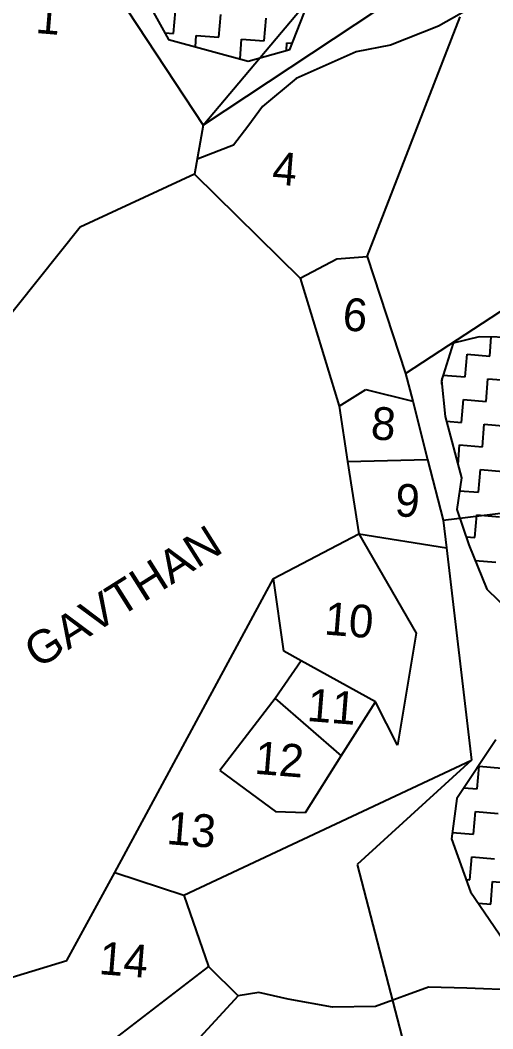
# Model space of a CAD drawing. Header units: metres. Extents: x 286589 to 288713, y 2001360 to 2004418.
# Drawn here: x 287700.2 to 287809, y 2002383.4 to 2002615.4 of the extents above; entities that cross this region are included whole.
import ezdxf
from ezdxf.enums import TextEntityAlignment as Align

# ---------------------------------------------------------------- set-up
doc = ezdxf.new("R2010")
doc.units = ezdxf.units.M
doc.header["$MEASUREMENT"] = 0
for name, color, linetype in [('LINE_WATER', 4, 'Continuous'), ('POLY_HATCH', 12, 'Continuous'), ('POLY_PARCEL', 6, 'Continuous'), ('TEXT_MAPIN', 7, 'Continuous'), ('TEXT_PARCEL', 7, 'Continuous')]:
    doc.layers.add(name, color=color, linetype=linetype)
doc.styles.get("Standard").update_dxf_attribs({"font": 'arial.ttf'})
doc.styles.add('TEXT_MAP', font='')
doc.styles.get('TEXT_MAP').set_extended_font_data('Kruti Dev 050')

msp = doc.modelspace()

# ---------------------------------------------------------------- linework, layer by layer
at = {"layer": 'LINE_WATER'}
for p, q in [((287807.22, 2002620.22), (287796.46, 2002614.08)), ((287796.46, 2002614.08), (287785.45, 2002609.66)), ((287777.49, 2002608.15), (287763.75, 2002601.98)), ((287785.45, 2002609.66), (287777.49, 2002608.15)), ((287763.75, 2002601.98), (287755.94, 2002595.6)), ((287755.94, 2002595.6), (287752.59, 2002591.01)), ((287752.59, 2002591.01), (287749.27, 2002586.69)), ((287749.27, 2002586.69), (287741.18, 2002583.57)), ((287794.13, 2002392.96), (287781.95, 2002388.54)), ((287802.98, 2002392.74), (287794.13, 2002392.96)), ((287814.77, 2002392.27), (287802.98, 2002392.74)), ((287755.11, 2002391.71), (287750.35, 2002390.95)), ((287761.88, 2002390.18), (287755.11, 2002391.71)), ((287772.08, 2002388.36), (287761.88, 2002390.18)), ((287781.95, 2002388.54), (287772.08, 2002388.36))]:
    msp.add_line(p, q, dxfattribs=at)
at = {"layer": 'POLY_HATCH', "linetype": 'Continuous'}
for p, q in [((287735.51, 2002612.36), (287735.94, 2002617.58)), ((287745.95, 2002611.51), (287746.37, 2002616.73)), ((287756.38, 2002610.66), (287756.81, 2002615.87)), ((287733.51, 2002612.52), (287735.51, 2002612.36)), ((287740.52, 2002609.31), (287740.73, 2002611.93)), ((287740.73, 2002611.93), (287745.95, 2002611.51)), ((287750.8, 2002606.53), (287751.17, 2002611.08)), ((287751.17, 2002611.08), (287756.38, 2002610.66)), ((287761.46, 2002608.46), (287761.6, 2002610.23)), ((287761.6, 2002610.23), (287762.84, 2002610.13)), ((287808.25, 2002538.14), (287808.61, 2002542.56)), ((287802.61, 2002533.35), (287803.04, 2002538.57)), ((287803.04, 2002538.57), (287808.25, 2002538.14)), ((287797.54, 2002533.76), (287802.61, 2002533.35)), ((287797.23, 2002531.72), (287797.34, 2002533.12)), ((287807.4, 2002527.71), (287807.83, 2002532.92)), ((287807.83, 2002532.92), (287813.05, 2002532.5)), ((287801.76, 2002522.91), (287802.19, 2002528.13)), ((287802.19, 2002528.13), (287807.4, 2002527.71)), ((287798.27, 2002523.2), (287801.76, 2002522.91)), ((287806.55, 2002517.27), (287806.98, 2002522.49)), ((287806.98, 2002522.49), (287812.2, 2002522.06)), ((287800.96, 2002513.14), (287801.33, 2002517.7)), ((287801.33, 2002517.7), (287806.55, 2002517.27)), ((287805.7, 2002506.83), (287806.13, 2002512.05)), ((287806.13, 2002512.05), (287811.35, 2002511.63)), ((287801.33, 2002507.19), (287805.7, 2002506.83)), ((287804.85, 2002496.4), (287805.28, 2002501.62)), ((287805.28, 2002501.62), (287810.49, 2002501.19)), ((287802.84, 2002496.56), (287804.85, 2002496.4)), ((287804.91, 2002491.14), (287809.64, 2002490.75)), ((287805.39, 2002438.57), (287805.82, 2002443.79)), ((287805.82, 2002443.79), (287811.03, 2002443.37)), ((287802.32, 2002438.82), (287805.39, 2002438.57)), ((287804.54, 2002428.14), (287804.97, 2002433.36)), ((287804.97, 2002433.36), (287810.18, 2002432.93)), ((287799.63, 2002428.54), (287804.54, 2002428.14)), ((287803.69, 2002417.7), (287804.11, 2002422.92)), ((287804.11, 2002422.92), (287809.33, 2002422.49)), ((287802.83, 2002417.77), (287803.69, 2002417.7)), ((287808.48, 2002412.06), (287808.91, 2002417.28)), ((287808.91, 2002417.28), (287814.13, 2002416.85)), ((287805.66, 2002412.29), (287808.48, 2002412.06))]:
    msp.add_line(p, q, dxfattribs=at)
at = {"layer": 'POLY_HATCH'}
for points in [[(287726.64, 2002624.89), (287734.38, 2002610.96), (287752.7, 2002606.02), (287762.27, 2002608.69), (287771.23, 2002631.61)], [(287814.21, 2002542.43), (287805.85, 2002542.62), (287799.82, 2002541.14), (287797.15, 2002532.5), (287797.99, 2002524.22), (287801.77, 2002510.13), (287800.68, 2002502.83), (287803.47, 2002494.72), (287807.57, 2002484.54), (287818.07, 2002474.33)], [(287809.67, 2002449.9), (287800.68, 2002436.36), (287799.44, 2002427.1), (287803.86, 2002414.92), (287814.86, 2002398.76)]]:
    msp.add_lwpolyline(points, dxfattribs=at)
at = {"layer": 'POLY_PARCEL'}
for p, q in [((287742.3, 2002591.28), (287797.82, 2002657.22)), ((287708.65, 2002642.47), (287742.3, 2002591.28)), ((287790.65, 2002623.3), (287742.3, 2002591.28)), ((287780.06, 2002561.03), (287801.45, 2002616.18)), ((287742.3, 2002591.28), (287740.36, 2002579.97)), ((287740.36, 2002579.97), (287714.03, 2002567.8)), ((287740.36, 2002579.97), (287764.6, 2002556.06)), ((287788.89, 2002534.16), (287842.42, 2002569.16)), ((287714.03, 2002567.8), (287674.37, 2002518.18)), ((287764.6, 2002556.06), (287773.04, 2002560.51)), ((287773.04, 2002560.51), (287780.06, 2002561.03)), ((287780.06, 2002561.03), (287788.89, 2002534.16)), ((287764.6, 2002556.06), (287773.58, 2002526.6)), ((287788.89, 2002534.16), (287790.53, 2002527.76)), ((287773.58, 2002526.6), (287779.77, 2002530.5)), ((287779.77, 2002530.5), (287790.53, 2002527.76)), ((287773.58, 2002526.6), (287775.56, 2002513.89)), ((287790.53, 2002527.76), (287793.96, 2002514.33)), ((287775.56, 2002513.89), (287793.96, 2002514.33)), ((287775.56, 2002513.89), (287778.16, 2002497.23)), ((287793.96, 2002514.33), (287797.52, 2002500.42)), ((287797.52, 2002500.42), (287870.95, 2002509.22)), ((287797.52, 2002500.42), (287798.28, 2002494.01)), ((287758.54, 2002486.96), (287778.16, 2002497.23)), ((287778.16, 2002497.23), (287798.28, 2002494.01)), ((287778.16, 2002497.23), (287791.3, 2002474.38)), ((287798.28, 2002494.01), (287804.04, 2002445.2)), ((287721.96, 2002419.37), (287758.54, 2002486.96)), ((287760.85, 2002470.26), (287758.54, 2002486.96)), ((287791.3, 2002474.38), (287787, 2002448.68)), ((287764.85, 2002468.05), (287760.85, 2002470.26)), ((287764.85, 2002468.05), (287758.86, 2002459.41)), ((287781.94, 2002458.63), (287764.85, 2002468.05)), ((287758.86, 2002459.41), (287746.13, 2002442.83)), ((287758.86, 2002459.41), (287774.1, 2002446.17)), ((287774.1, 2002446.17), (287781.94, 2002458.63)), ((287787, 2002448.68), (287781.94, 2002458.63)), ((287737.91, 2002414.14), (287804.04, 2002445.2)), ((287765.9, 2002433.15), (287774.1, 2002446.17)), ((287804.04, 2002445.2), (287777.78, 2002421.17)), ((287746.13, 2002442.83), (287758.94, 2002433.35)), ((287758.94, 2002433.35), (287765.9, 2002433.15)), ((287777.78, 2002421.17), (287801.6, 2002329.14)), ((287710.98, 2002399.08), (287721.96, 2002419.37)), ((287721.96, 2002419.37), (287737.91, 2002414.14)), ((287737.91, 2002414.14), (287743.56, 2002397.74)), ((287694.76, 2002394.2), (287710.98, 2002399.08)), ((287743.56, 2002397.74), (287705.95, 2002368.88))]:
    msp.add_line(p, q, dxfattribs=at)
msp.add_lwpolyline([(287743.56, 2002397.74), (287750.35, 2002390.95), (287722.96, 2002361.25), (287765.39, 2002192.22)], dxfattribs=at)

# ---------------------------------------------------------------- texts
at = {"layer": 'TEXT_MAPIN'}
msp.add_text('GAVTHAN', height=7.539, rotation=32.2764, dxfattribs=at).set_placement((287725.81, 2002479.67), align=Align.CENTER)
at = {"layer": 'TEXT_PARCEL', "style": 'TEXT_MAP'}
for s, height, p in [('1', 7.54, (287706.39, 2002612.27)), ('4', 7.54, (287760.82, 2002577.49)), ('6', 7.54, (287777, 2002543.91)), ('8', 7.54, (287783.51, 2002518.86)), ('9', 7.54, (287789.04, 2002501.18)), ('10', 7.539, (287775.59, 2002473.67)), ('11', 7.539, (287771.63, 2002453.77)), ('12', 7.539, (287759.56, 2002441.63)), ('13', 7.539, (287739.33, 2002425.45)), ('14', 7.539, (287723.75, 2002395.54))]:
    msp.add_text(s, height=height, rotation=355.34, dxfattribs=at).set_placement(p, align=Align.CENTER)

doc.saveas('drawing.dxf')
